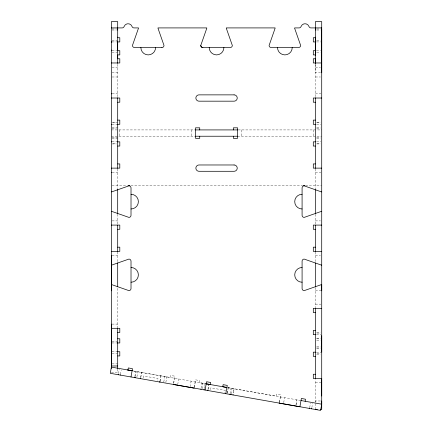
<?xml version="1.0" encoding="UTF-8"?>
<svg xmlns="http://www.w3.org/2000/svg" width="432" height="432" viewBox="0 0 432 432"><rect width="100%" height="100%" fill="white"/><g stroke="black" fill="none" stroke-linecap="round" stroke-linejoin="round"><path stroke-width="0.32" stroke-dasharray="2.16 1.62" d="M117.693 328.304L117.693 287.501M117.693 261.576L117.693 251.991M315.403 402.43L315.403 379.512M315.403 64.562L315.403 72.781L320.452 72.781M118.433 373.55L119.183 369.274M120.436 374.301L121.187 370.03M134.838 376.574L135.751 371.396M135.346 376.531L136.237 371.482M136.928 376.812L137.819 371.763M140.692 377.471L141.583 372.422M140.778 377.487L141.669 372.438M143.159 377.827L143.489 375.964L157.988 378.518L157.55 381.008M159.943 381.267L160.898 375.829M160.029 381.283L160.985 375.845M163.787 381.947L164.749 376.51M165.861 382.309L166.817 376.877L166.639 377.908M173.524 383.292L174.776 376.169L170.635 375.44L170.267 377.509L132.808 370.904L205.351 383.67M173.696 383.211L174.571 378.243M177.725 384.566L178.713 378.972M190.156 386.753L191.144 381.164M194.211 387.072L195.491 379.82L199.633 380.554L199.271 382.622L205.276 383.681M194.297 387.488L195.286 381.893M201.155 388.136L202.046 383.087M202.079 388.697L203.035 383.26M204.217 388.676L204.628 386.343M204.763 385.565L205.108 383.627M207.981 389.34L208.732 385.063M208.067 389.351L208.818 385.079M210.443 389.691L210.773 387.828L225.272 390.382L224.834 392.872M227.227 393.131L228.188 387.693M227.313 393.147L228.274 387.709M230.089 393.638L231.044 388.201M231.077 393.811L232.033 388.373M233.377 392.882L233.561 391.846M233.739 390.809L234.106 388.741L233.145 394.178M279.374 402.089L280.654 394.837L276.512 394.108L276.145 396.176L228.096 387.709M279.461 402.505L280.449 396.911M283.711 402.613L284.591 397.64M295.963 404.854L296.854 399.805M296.141 404.806L297.016 399.832M309.706 407.673L310.457 403.402M311.845 407.651L312.595 403.38M112.012 28.96L116.429 28.96M316.667 28.96L320.452 28.96M112.012 30.013L116.429 30.013M316.667 30.013L320.452 30.013M112.012 40.354L117.693 40.354M316.667 40.354L320.452 40.354M112.012 41.931L116.64 41.931M316.456 41.931L320.663 41.931M112.012 50.695L116.64 50.695M316.456 50.695L320.663 50.695M112.012 52.272L117.693 52.272M316.667 52.272L320.452 52.272M112.012 67.171L117.693 67.171M315.403 67.171L320.452 67.171M112.012 72.781L117.693 72.781M112.012 76.988L117.693 76.988M315.403 76.988L320.452 76.988M112.174 93.814L117.693 93.814M315.403 93.814L320.927 93.814M112.012 122.207L117.693 122.207M316.667 122.207L320.452 122.207M112.963 122.737L116.116 122.737M316.985 122.737L320.139 122.737M112.012 124.313L117.693 124.313M316.591 124.313L320.927 124.313M112.012 127.818L117.693 127.818M316.667 127.818L320.452 127.818M112.012 128.52L116.429 128.52M316.667 128.52L320.452 128.52M111.386 129.919L195.518 129.919M238.183 129.919L321.716 129.919M111.386 136.231L195.518 136.231M237.584 136.231L321.716 136.231M112.012 137.635L117.693 137.635M316.667 137.635L320.452 137.635M112.012 138.332L117.693 138.332M316.667 138.332L320.452 138.332M112.012 141.842L117.693 141.842M316.591 141.842L320.927 141.842M112.963 143.419L116.116 143.419M316.985 143.419L320.139 143.419M112.012 143.942L116.429 143.942M316.667 143.942L320.452 143.942M112.174 172.336L117.693 172.336M315.403 172.336L320.927 172.336M112.039 185.657L127.564 185.657M130.934 185.657L302.654 185.657M305.537 185.657L321.716 185.657M112.012 220.887L117.693 220.887M315.409 220.887L320.452 220.887M112.012 255.593L117.693 255.593M315.409 255.593L320.452 255.593M315.403 290.822L320.927 290.822M315.403 304.144L320.927 304.144M112.012 324.097L117.693 324.097M316.667 332.543L320.452 332.543M316.985 333.067L320.139 333.067M316.456 334.643L320.927 334.643M316.667 338.148L320.452 338.148M316.667 338.85L320.452 338.85M316.667 340.254L320.452 340.254M112.012 341.383L117.693 341.383M112.012 342.959L116.64 342.959M316.667 346.561L320.452 346.561M316.667 347.965L320.452 347.965M316.667 348.667L320.452 348.667M112.012 351.724L117.693 351.724M316.456 352.172L320.927 352.172M112.012 353.3L117.693 353.3M316.985 353.749L320.139 353.749M316.667 354.272L320.452 354.272M112.012 363.884L117.693 363.884M111.386 372.4L117.693 372.4L117.693 369.128M315.403 382.671L320.927 382.671M320.452 400.972L315.403 400.972L315.403 409.487M227.939 387.65L300.278 400.405M315.403 64.282L315.403 97.232M315.403 168.917L315.409 188.984M315.409 214.24L315.409 225.094M315.409 251.991L315.409 261.576M315.409 287.501L315.403 307.827M313.303 129.919L313.303 136.231M241.79 129.919L241.79 136.231M191.311 129.919L191.311 136.231M119.799 129.919L119.799 136.231M117.693 64.282L117.693 97.232M117.693 168.917L117.693 188.519M117.693 214.148L117.693 225.094"/><path stroke-width="0.65" d="M111.386 50.836L111.386 50.15L111.386 50.695L111.91 50.695M111.386 255.593L111.386 365.985L117.693 365.985M117.693 50.139L117.693 50.836M117.693 286.837L117.693 262.904M117.693 37.114L117.693 37.724L119.799 37.724L119.799 41.931L117.169 41.931M117.693 30.1L117.693 27.913M315.403 54.902L313.303 54.902L313.303 50.695L315.425 50.695L315.403 41.791M315.403 63.472L315.403 59.087M315.403 55.253L315.403 50.873M315.403 42.109L315.403 37.114M315.403 28.523L315.403 27.913L315.403 30.1M132.354 370.796L111.38 367.097L110.284 373.313L320.614 410.4L321.71 404.185L321.716 378.464L313.303 378.464L313.303 374.258L315.403 374.258M321.716 352.172L321.716 335.74M321.716 290.822L321.716 284.623A2.106 2.106 0 0 0 321.116 284.71L304.187 290.633A2.106 2.106 0 0 1 302.087 288.527L302.087 261.187A2.106 2.106 0 0 1 304.187 259.081L321.116 265.005A2.106 2.106 0 0 0 321.716 265.097M321.716 72.781L321.716 28.96M118.228 374.711L118.292 374.323M120.296 375.079L120.366 374.69M127.953 370.019L128.32 367.951L132.462 368.68L130.999 376.963M134.654 377.611L134.719 377.222M135.14 377.698L135.211 377.309M140.486 378.637L140.557 378.248M140.573 378.653L140.643 378.265M159.802 382.045L159.872 381.656M159.889 382.061L159.959 381.672M194.119 387.59L194.033 388.109L173.318 384.453M200.95 389.302L201.02 388.913M204.012 389.842L204.082 389.453M205.092 390.031L206.561 381.748L210.703 382.477L210.335 384.545M207.862 390.517L207.927 390.128M222.766 386.737L223.128 384.669L227.27 385.398L225.806 393.682M229.948 394.411L230.018 394.027M230.942 394.589L231.007 394.2M233.01 394.951L233.08 394.562M279.283 402.608L279.191 403.126L299.905 406.777L301.369 398.461L305.51 399.222L305.143 401.29M309.566 408.451L309.636 408.062M311.639 408.818L311.704 408.429M321.716 27.913L310.97 27.913A2.106 2.106 0 0 1 308.988 26.509A4.207 4.207 0 0 0 301.055 26.509A2.106 2.106 0 0 1 299.074 27.913L294.635 27.913A2.095 2.095 0 0 0 294.721 28.512L300.645 45.436A2.106 2.106 0 0 1 298.544 47.542L271.199 47.542A2.106 2.106 0 0 1 269.098 45.436L275.022 28.512A2.106 2.106 0 0 0 275.108 27.913L226.314 27.913A2.106 2.106 0 0 0 226.4 28.512L232.324 45.436A2.106 2.106 0 0 1 230.224 47.542L202.878 47.542A2.106 2.106 0 0 1 200.772 45.436L206.701 28.512A2.106 2.106 0 0 0 206.788 27.913L157.988 27.913A2.106 2.106 0 0 0 158.08 28.512L164.003 45.436A2.106 2.106 0 0 1 161.897 47.542M111.386 27.913L122.132 27.913A2.106 2.106 0 0 0 124.114 26.509A4.207 4.207 0 0 1 132.046 26.509A2.106 2.106 0 0 0 134.028 27.913L138.467 27.913A2.095 2.095 0 0 1 138.375 28.512L132.451 45.436A2.106 2.106 0 0 0 134.557 47.542L161.897 47.542M315.403 37.724L313.303 37.724L313.303 41.931L315.425 41.931M111.91 41.931L111.386 41.931L111.386 42.471L111.386 41.791M117.169 50.695L119.799 50.695L119.799 54.902L117.693 54.902L117.693 58.757L119.799 58.757L119.799 62.964L111.386 62.964M315.403 58.757L313.303 58.757L313.303 62.964L321.716 62.964M111.386 93.814L111.78 93.814M111.386 98.021L119.799 98.021L119.799 102.227L117.693 102.227M321.716 98.021L313.303 98.021L313.303 102.227L315.403 102.227M117.693 120.107L119.799 120.107L119.799 124.313L117.299 124.313M315.403 120.107L313.303 120.107L313.303 124.313L315.403 124.313M111.386 124.313L111.78 124.313M195.518 129.919L237.584 129.919M195.518 136.231L237.584 136.231M111.386 141.842L111.78 141.842M117.299 141.842L119.799 141.842L119.799 146.048L117.693 146.048M315.403 141.842L313.303 141.842L313.303 146.048L315.403 146.048M117.693 163.922L119.799 163.922L119.799 168.129L111.386 168.129M315.403 163.922L313.303 163.922L313.303 168.129L321.716 168.129M111.386 172.336L111.78 172.336M128.239 185.657L129.789 185.657M303.313 185.657L304.862 185.657M111.386 225.094L119.799 225.094L119.799 229.3L117.693 229.3M321.716 225.094L313.303 225.094L313.303 229.3L315.403 229.3M117.693 247.18L119.799 247.18L119.799 251.386L111.386 251.386M315.403 247.18L313.303 247.18L313.303 251.386L321.716 251.386M321.716 308.351L313.303 308.351L313.303 312.557L315.403 312.557M111.386 328.304L119.799 328.304L119.799 332.51L117.693 332.51M315.403 330.437L313.303 330.437L313.303 334.643L315.403 334.643M117.693 338.753L119.799 338.753L119.799 342.959L117.169 342.959M111.91 342.959L111.386 342.819M111.386 351.724L111.91 351.724M117.169 351.724L119.799 351.724L119.799 355.93L117.693 355.93M315.403 352.172L313.303 352.172L313.303 356.378L315.403 356.378M315.403 409.487L317.299 409.487M320.452 409.487L321.716 409.487L321.716 400.972M205.67 383.724L226.984 387.482M300.926 400.523L321.716 404.185M127.553 369.976L132.154 370.791M205.875 383.789L210.681 384.637M223.29 386.861L226.897 387.493M321.716 395.993L321.716 21.6L315.403 21.6L315.403 63.229M315.403 97.756L315.403 168.394M315.409 189.648L315.409 213.575M315.409 225.094L315.409 251.386M315.409 262.904L315.409 286.837M315.403 308.351L315.403 378.724M233.377 129.919L233.377 127.818L237.584 127.818L237.584 138.332L233.377 138.332L233.377 136.231M199.724 129.919L199.724 127.818L195.518 127.818L195.518 138.332L199.724 138.332L199.724 136.231M117.693 63.472L117.693 21.6L111.386 21.6L111.386 290.822M117.693 97.756L117.693 168.394M117.693 189.194L117.693 213.473M117.693 225.094L117.693 251.386M117.693 328.304L117.693 368.469M117.671 41.931L117.671 50.695M111.386 324.097L111.386 368.469M111.386 284.623A2.106 2.106 0 0 1 111.985 284.71L128.914 290.633A2.106 2.106 0 0 0 131.015 288.527L131.015 261.187A2.106 2.106 0 0 0 128.914 259.081L111.985 265.005A2.106 2.106 0 0 1 111.386 265.097M131.015 267.494A7.36 7.36 0 0 1 138.375 274.86A7.36 7.36 0 0 1 131.015 282.22M111.386 211.388A2.106 2.106 0 0 1 111.985 211.475L128.914 217.399A2.106 2.106 0 0 0 131.015 215.298L131.015 187.952A2.106 2.106 0 0 0 128.914 185.852L111.985 191.776A2.106 2.106 0 0 1 111.386 191.862M131.015 194.265A7.36 7.36 0 0 1 138.375 201.625A7.36 7.36 0 0 1 131.015 208.985M321.716 191.862A2.106 2.106 0 0 1 321.116 191.776L304.187 185.852A2.106 2.106 0 0 0 302.087 187.952L302.087 215.298A2.106 2.106 0 0 0 304.187 217.399L321.116 211.475A2.106 2.106 0 0 1 321.716 211.388M302.087 208.985A7.36 7.36 0 0 1 294.721 201.625A7.36 7.36 0 0 1 302.087 194.265M302.087 282.22A7.36 7.36 0 0 1 294.721 274.86A7.36 7.36 0 0 1 302.087 267.494M155.59 47.542A7.36 7.36 0 0 1 148.225 54.902A7.36 7.36 0 0 1 140.864 47.542M223.911 47.542A7.36 7.36 0 0 1 216.551 54.902A7.36 7.36 0 0 1 209.191 47.542M292.232 47.542A7.36 7.36 0 0 1 284.872 54.902A7.36 7.36 0 0 1 277.511 47.542M202.878 47.542A2.106 2.106 0 0 1 200.777 45.436M234.079 94.867L199.022 94.867A3.154 3.154 0 0 0 195.869 98.021A3.154 3.154 0 0 0 199.022 101.174L234.079 101.174A3.154 3.154 0 0 0 237.233 98.021A3.154 3.154 0 0 0 234.079 94.867M234.079 164.975L199.022 164.975A3.154 3.154 0 0 0 195.869 168.129A3.154 3.154 0 0 0 199.022 171.288L234.079 171.288A3.154 3.154 0 0 0 237.233 168.129A3.154 3.154 0 0 0 234.079 164.975"/></g></svg>
